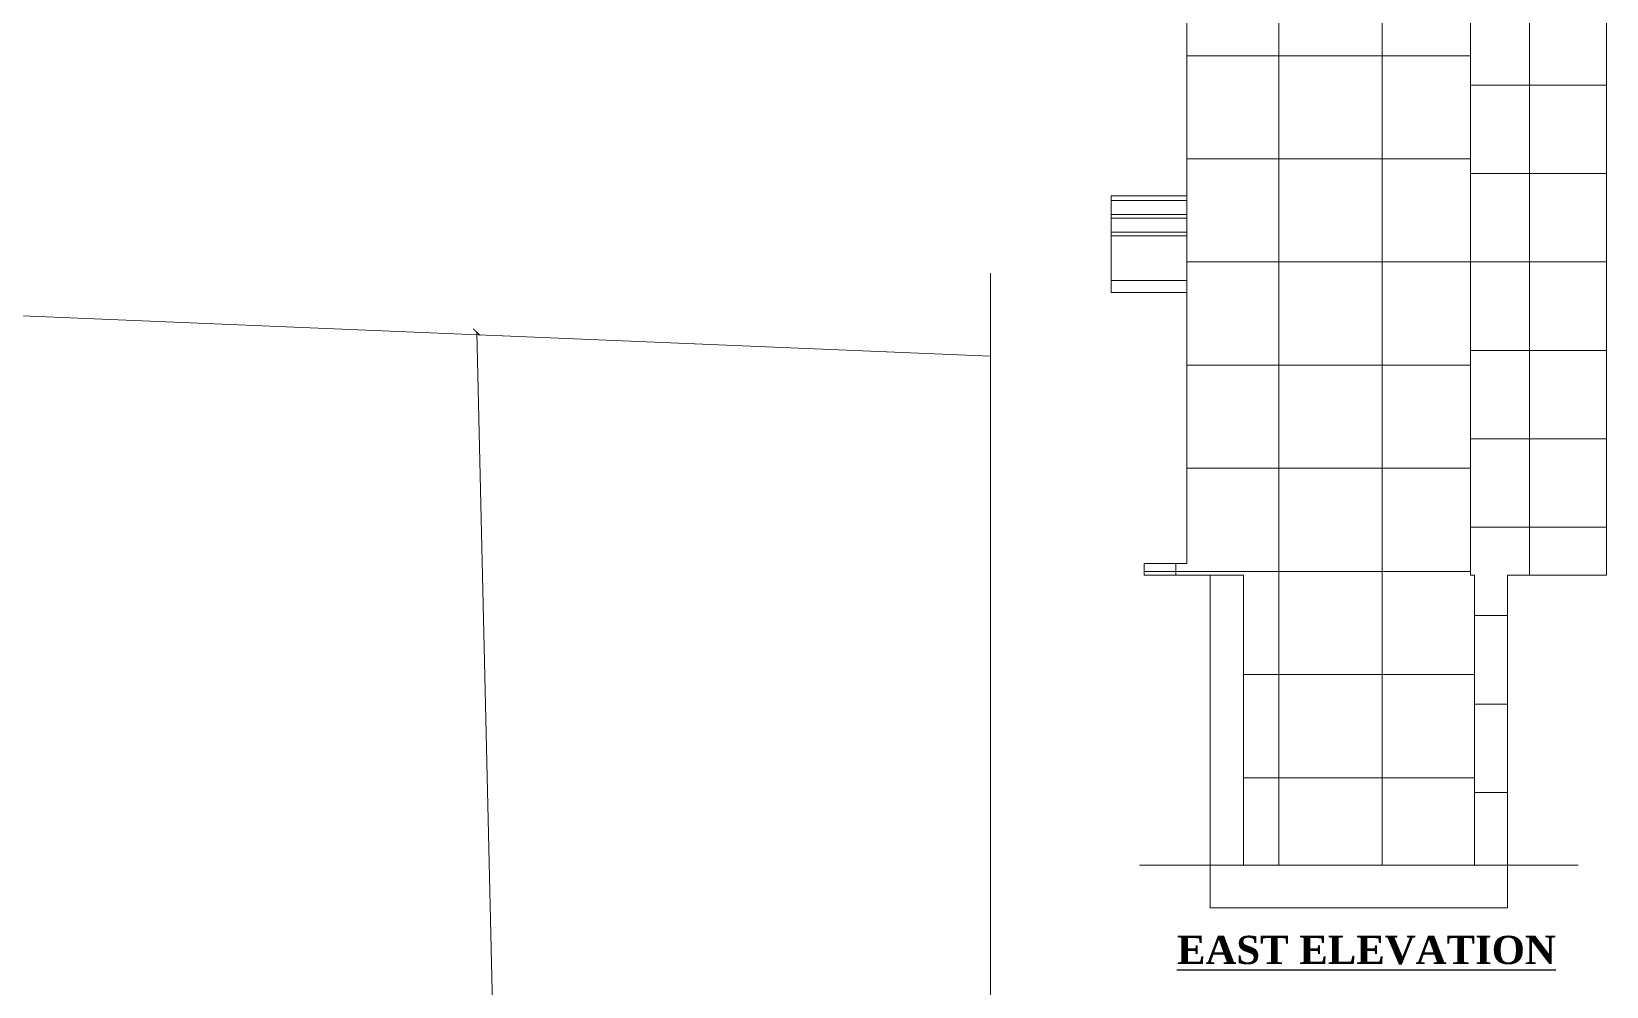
# Model space of a CAD drawing. Header units: inches. Extents: x 4069 to 91030, y -7803 to 12535.
# Drawn here: x 36764 to 37432, y 837 to 1242 of the extents above; entities that cross this region are included whole.
import ezdxf

# ---------------------------------------------------------------- set-up
doc = ezdxf.new("R2010")
doc.units = ezdxf.units.IN
doc.header["$LTSCALE"] = 5
doc.header["$MEASUREMENT"] = 0
doc.layers.add('A-WALL', color=7, linetype='Continuous', lineweight=9)
doc.layers.add('DIM', color=5, linetype='Continuous')
doc.layers.add('TEXT', color=6, linetype='Continuous')
doc.styles.add('ordinary', font='times.ttf')
doc.styles.add('tt', font='stylu.ttf', dxfattribs={"height": 8})
doc.dimstyles.new('Copy(2) of STANDARD', dxfattribs={"dimtxt": 2, "dimasz": 4, "dimexe": 0, "dimexo": 0, "dimgap": 2, "dimtad": 1, "dimdec": 0, "dimzin": 0, "dimdsep": 46, "dimlunit": 3, "dimtxsty": 'tt', "dimblk": 'ARCHTICK', "dimcen": 0.0505, "dimse1": 1, "dimse2": 1, "dimclrd": 5, "dimclre": 5, "dimclrt": 7, "dimadec": 1, "dimazin": 0, "dimtm": 1e-09, "dimtfac": 1, "dimtdec": 0, "dimtofl": 0, "dimtmove": 1, "dimatfit": 3, "dimfxl": 1, "dimtolj": 2, "dimtzin": 0, "dimlwd": 13, "dimarcsym": 0})

# ---------------------------------------------------------------- blocks, each defined once
blk = doc.blocks.new('_ArchTick')
at = {"color": 0, "linetype": 'ByBlock', "const_width": 0.15}
blk.add_lwpolyline([(-0.5, -0.5), (0.5, 0.5)], dxfattribs=at)
blk = doc.blocks.new('*D1845')
at = {"layer": 'Defpoints', "color": 0, "ltscale": 5, "transparency": 16777216}
for p in [(48162.52, 1170.69, -52.54), (48197.62, -337.54, 1.52), (48221.02, -336.99)]:
    blk.add_point(p, dxfattribs=at)
at = {"layer": 'DIM', "color": 5, "lineweight": 13, "ltscale": 5, "transparency": 16777216}
blk.add_line((48185.92, 1171.24), (48221.02, -336.99), dxfattribs=at)
at = {"layer": 'DIM', "color": 5, "lineweight": 13, "ltscale": 5, "transparency": 16777216, "xscale": 4, "yscale": 4, "zscale": 4}
for p, rotation in [((48185.92, 1171.24), 91.33313824719272), ((48221.02, -336.99), 271.3331382471927)]:
    blk.add_blockref('_ArchTick', p, dxfattribs=dict(at, rotation=rotation))
at = {"layer": 'DIM', "color": 7, "ltscale": 5, "transparency": 16777216, "insert": (48209.64, 417.27), "char_height": 8, "attachment_point": 5, "rotation": 271.33314, "style": 'tt'}
blk.add_mtext('\\A2;125\'-9"', dxfattribs=at)
blk = doc.blocks.new('stpln')
blk.add_line((47149.66, 1212.66, -31.28), (48476.42, 1157.69, -59.12))
at = {"layer": 'A-WALL', "linetype": 'Continuous', "ltscale": 5, "elevation": -59.12}
blk.add_lwpolyline([(48476.42, 1204.54), (48476.42, 403.12), (48420.83, 374.18), (48530.09, 373.93), (48476.42, 345.32), (48476.42, -412.11)], dxfattribs=at)
at = {"layer": 'DIM', "ltscale": 5}
dim = blk.add_aligned_dim(p1=(48162.52, 1170.69, -52.54), p2=(48197.62, -337.54, 1.52), distance=23.4, dimstyle='Copy(2) of STANDARD', override={"dimtxt": 6}, dxfattribs=at)
dim.commit()
dim.dimension.update_dxf_attribs({"geometry": '*D1845', "text_midpoint": (48209.64, 417.27)})

msp = doc.modelspace()

# ---------------------------------------------------------------- hatches: boundary and pattern name
at = {"layer": 'A-WALL', "ltscale": 5}
h = msp.add_hatch(dxfattribs=at)
h.set_pattern_fill('ANSI37', color=256, scale=350, angle=45)
h.set_pattern_definition([(90, (4174.017, 94.44), (-43.75, 0), []), (180, (4174.017, 94.44), (-4e-15, -43.75), [])])
h.paths.add_polyline_path([(37253.72, 1256.57), (37253.72, 1136.57), (37253.72, 1016.57), (37235.72, 1016.57), (37235.72, 1011.57), (37277.72, 1011.57), (37277.72, 888.57), (37375.72, 888.57), (37375.72, 1011.57), (37374.06, 1011.57), (37374.06, 1395.57), (37253.72, 1395.57)])
h = msp.add_hatch(dxfattribs=at)
h.set_pattern_fill('ANSI37', color=256, scale=300, angle=45)
h.set_pattern_definition([(90, (4174.017, 94.44), (-37.5, 0), []), (180, (4174.017, 94.44), (-4e-15, -37.5), [])])
h.paths.add_polyline_path([(37374.06, 1011.57), (37375.72, 1011.57), (37375.72, 888.57), (37389.72, 888.57), (37389.72, 1011.57), (37431.72, 1011.57), (37431.72, 1136.57), (37431.72, 1256.57), (37431.72, 1376.57), (37431.72, 1395.57), (37374.06, 1395.57)])

# ---------------------------------------------------------------- linework, layer by layer
for p, q in [((37374.06, 1011.57, -58.17), (37374.06, 1412.57, -58)), ((37253.72, 1136.57, -58.17), (37253.72, 1256.57, -58.17)), ((37431.72, 1136.57, -58.17), (37431.72, 1256.57, -58.17)), ((37253.72, 1172.57, -58.17), (37221.72, 1172.57, -58.17)), ((37221.72, 1136.57, -58.17), (37221.72, 1172.57, -58.17)), ((37253.72, 1170.57, -58.17), (37221.72, 1170.57, -58.17)), ((37253.72, 1164.57, -58.17), (37221.72, 1164.57, -58.17)), ((37253.72, 1163.07, -58.17), (37221.72, 1163.07, -58.17)), ((37253.72, 1157.07, -58.17), (37221.72, 1157.07, -58.17)), ((37253.72, 1155.57, -58.17), (37221.72, 1155.57, -58.17)), ((37253.72, 1136.57, -58.17), (37221.72, 1136.57, -58.17)), ((37221.72, 1131.57, -58.17), (37221.72, 1136.57, -58.17)), ((37221.72, 1131.57, -58.17), (37221.72, 1136.57, -58.17)), ((37253.72, 1016.57, -58.17), (37253.72, 1136.57, -58.17)), ((37431.72, 1011.57, -58.17), (37431.72, 1136.57, -58.17)), ((37253.72, 1131.57, -58.17), (37221.72, 1131.57, -58.17)), ((37253.72, 1016.57, -58.17), (37235.72, 1016.57, -58.17)), ((37235.72, 1011.57, -58.17), (37235.72, 1016.57, -58.17)), ((37277.72, 1011.57, -58.17), (37235.72, 1011.57, -58.17)), ((37263.72, 888.57, -58.17), (37263.72, 1011.57, -58.17)), ((37277.72, 888.57), (37277.72, 1011.57)), ((37375.72, 1011.57, -58.17), (37374.06, 1011.57, -58.17)), ((37375.72, 888.57, -58.17), (37375.72, 1011.57, -58.17)), ((37389.72, 888.57, -58.17), (37389.72, 1011.57, -58.17)), ((37431.72, 1011.57, -58.17), (37389.72, 1011.57, -58.17)), ((37263.72, 888.57, -58.17), (37233.72, 888.57, -58.17)), ((37389.72, 888.57, -58.17), (37263.72, 888.57, -58.17)), ((37263.72, 870.57, -58.17), (37263.72, 888.57, -58.17)), ((37389.72, 888.57, -58.17), (37419.72, 888.57, -58.17)), ((37389.72, 870.57, -58.17), (37389.72, 888.57, -58.17)), ((37389.72, 870.57, -58.17), (37263.72, 870.57, -58.17))]:
    msp.add_line(p, q, dxfattribs=at)

# ---------------------------------------------------------------- block references
at = {"layer": 'A-WALL', "xscale": 0.75, "yscale": 0.75, "zscale": 0.75}
msp.add_blockref('stpln', (813.19, 236.28), dxfattribs=at)

# ---------------------------------------------------------------- texts
at = {"layer": 'TEXT', "insert": (37329.9, 846.39, -116.17), "char_height": 12, "width": 219.8151, "attachment_point": 8, "rotation": 359.99961, "style": 'ordinary'}
msp.add_mtext('{\\fTimes New Roman|b1|i0|c0|p18;\\LEAST ELEVATION}', dxfattribs=at)

doc.saveas('drawing.dxf')
